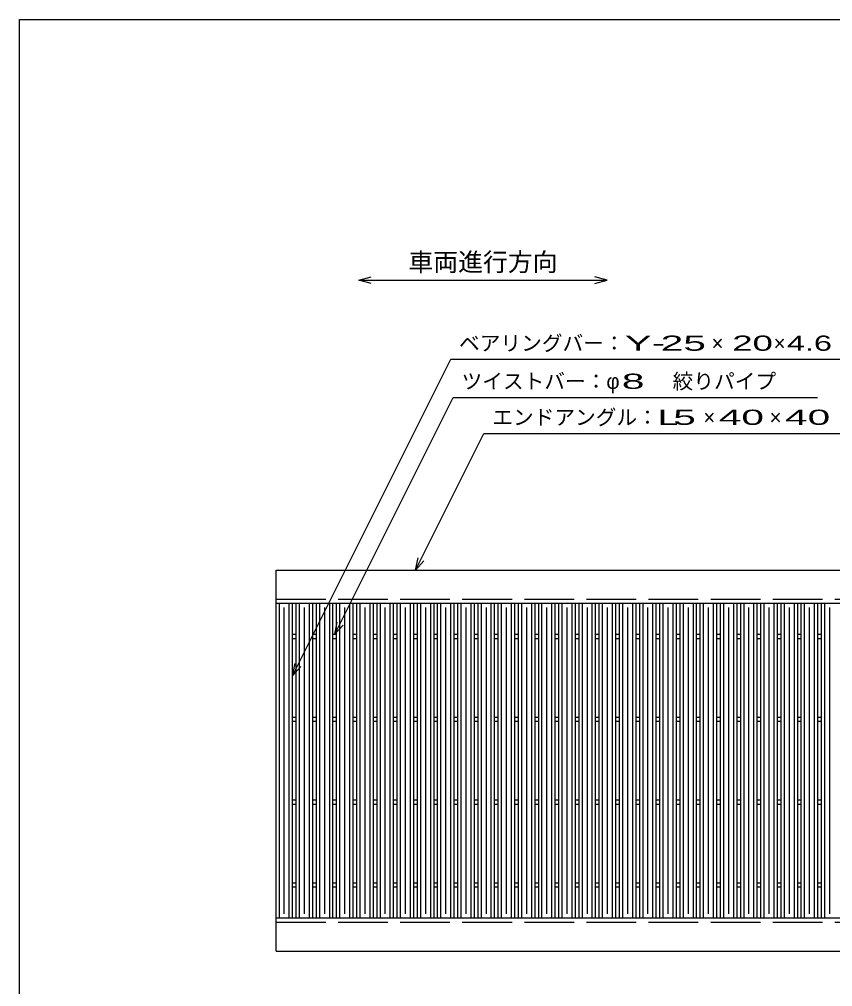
# Model space of a CAD drawing. Units: millimetres, scale not verified. Extents: x -1820 to 1731, y -1282 to 1054.
# Drawn here: x -1729 to -747, y -114 to 1054 of the extents above; entities that cross this region are included whole.
import ezdxf
from ezdxf.enums import TextEntityAlignment as Align

# ---------------------------------------------------------------- set-up
doc = ezdxf.new("R2010")
doc.units = ezdxf.units.MM
doc.header["$LTSCALE"] = 10
doc.linetypes.add('DASHED', pattern=[7.5, 6, -1.5])
for name, color, linetype, lineweight in [('0_2', 150, 'Continuous', 25), ('16', 3, 'Continuous', 25), ('22', 2, 'Continuous', 25)]:
    doc.layers.add(name, color=color, linetype=linetype, lineweight=lineweight)
doc.styles.add('ベクトル', font='')
doc.styles.get('ベクトル').set_extended_font_data('ベクトル')

msp = doc.modelspace()

# ---------------------------------------------------------------- linework, layer by layer
at = {"layer": '0_2'}
for p, q in [((-1729, -1146.5), (-1729, 1053.5)), ((-1729, 1053.5), (1731, 1053.5))]:
    msp.add_line(p, q, dxfattribs=at)
at = {"layer": '16'}
for p, q in [((-1419, 388.5), (-423, 388.5)), ((-1419, 348.5), (-1419, 388.5)), ((-1419, 348.5), (-423, 348.5)), ((-1419, -31.5), (-1419, 348.5)), ((-1419, 348.5), (-1399, 348.5)), ((-1415, -31.5), (-1415, 348.5)), ((-1409, -26.5), (-1409, 343.5)), ((-1403, -31.5), (-1403, 348.5)), ((-1399, -31.5), (-1399, 348.5)), ((-1394.6, -31.5), (-1394.6, 348.5)), ((-1394.6, 348.5), (-1374.6, 348.5)), ((-1390.6, -31.5), (-1390.6, 348.5)), ((-1384.6, -26.5), (-1384.6, 343.5)), ((-1378.6, -31.5), (-1378.6, 348.5)), ((-1374.6, -31.5), (-1374.6, 348.5)), ((-1370.2, -31.5), (-1370.2, 348.5)), ((-1370.2, 348.5), (-1350.2, 348.5)), ((-1366.2, -31.5), (-1366.2, 348.5)), ((-1360.2, -26.5), (-1360.2, 343.5)), ((-1354.2, -31.5), (-1354.2, 348.5)), ((-1350.2, -31.5), (-1350.2, 348.5)), ((-1345.8, -31.5), (-1345.8, 348.5)), ((-1345.8, 348.5), (-1325.8, 348.5)), ((-1341.8, -31.5), (-1341.8, 348.5)), ((-1335.8, -26.5), (-1335.8, 343.5)), ((-1329.8, -31.5), (-1329.8, 348.5)), ((-1325.8, -31.5), (-1325.8, 348.5)), ((-1321.4, -31.5), (-1321.4, 348.5)), ((-1321.4, 348.5), (-1301.4, 348.5)), ((-1317.4, -31.5), (-1317.4, 348.5)), ((-1311.4, -26.5), (-1311.4, 343.5)), ((-1305.4, -31.5), (-1305.4, 348.5)), ((-1301.4, -31.5), (-1301.4, 348.5)), ((-1297, -31.5), (-1297, 348.5)), ((-1297, 348.5), (-1277, 348.5)), ((-1293, -31.5), (-1293, 348.5)), ((-1287, -26.5), (-1287, 343.5)), ((-1281, -31.5), (-1281, 348.5)), ((-1277, -31.5), (-1277, 348.5)), ((-1272.6, -31.5), (-1272.6, 348.5)), ((-1272.6, 348.5), (-1252.6, 348.5)), ((-1268.6, -31.5), (-1268.6, 348.5)), ((-1262.6, -26.5), (-1262.6, 343.5)), ((-1256.6, -31.5), (-1256.6, 348.5)), ((-1252.6, -31.5), (-1252.6, 348.5)), ((-1248.2, -31.5), (-1248.2, 348.5)), ((-1248.2, 348.5), (-1228.2, 348.5)), ((-1244.2, -31.5), (-1244.2, 348.5)), ((-1238.2, -26.5), (-1238.2, 343.5)), ((-1232.2, -31.5), (-1232.2, 348.5)), ((-1228.2, -31.5), (-1228.2, 348.5)), ((-1223.8, -31.5), (-1223.8, 348.5)), ((-1223.8, 348.5), (-1203.8, 348.5)), ((-1219.8, -31.5), (-1219.8, 348.5)), ((-1213.8, -26.5), (-1213.8, 343.5)), ((-1207.8, -31.5), (-1207.8, 348.5)), ((-1203.8, -31.5), (-1203.8, 348.5)), ((-1199.4, -31.5), (-1199.4, 348.5)), ((-1199.4, 348.5), (-1179.4, 348.5)), ((-1195.4, -31.5), (-1195.4, 348.5)), ((-1189.4, -26.5), (-1189.4, 343.5)), ((-1183.4, -31.5), (-1183.4, 348.5)), ((-1179.4, -31.5), (-1179.4, 348.5)), ((-1175, -31.5), (-1175, 348.5)), ((-1175, 348.5), (-1155, 348.5)), ((-1171, -31.5), (-1171, 348.5)), ((-1165, -26.5), (-1165, 343.5)), ((-1159, -31.5), (-1159, 348.5)), ((-1155, -31.5), (-1155, 348.5)), ((-1150.6, -31.5), (-1150.6, 348.5)), ((-1150.6, 348.5), (-1130.6, 348.5)), ((-1146.6, -31.5), (-1146.6, 348.5)), ((-1140.6, -26.5), (-1140.6, 343.5)), ((-1134.6, -31.5), (-1134.6, 348.5)), ((-1130.6, -31.5), (-1130.6, 348.5)), ((-1126.2, -31.5), (-1126.2, 348.5)), ((-1126.2, 348.5), (-1106.2, 348.5)), ((-1122.2, -31.5), (-1122.2, 348.5)), ((-1116.2, -26.5), (-1116.2, 343.5)), ((-1110.2, -31.5), (-1110.2, 348.5)), ((-1106.2, -31.5), (-1106.2, 348.5)), ((-1101.8, -31.5), (-1101.8, 348.5)), ((-1101.8, 348.5), (-1081.8, 348.5)), ((-1097.8, -31.5), (-1097.8, 348.5)), ((-1091.8, -26.5), (-1091.8, 343.5)), ((-1085.8, -31.5), (-1085.8, 348.5)), ((-1081.8, -31.5), (-1081.8, 348.5)), ((-1077.4, -31.5), (-1077.4, 348.5)), ((-1077.4, 348.5), (-1057.4, 348.5)), ((-1073.4, -31.5), (-1073.4, 348.5)), ((-1067.4, -26.5), (-1067.4, 343.5)), ((-1061.4, -31.5), (-1061.4, 348.5)), ((-1057.4, -31.5), (-1057.4, 348.5)), ((-1053, -31.5), (-1053, 348.5)), ((-1053, 348.5), (-1033, 348.5)), ((-1049, -31.5), (-1049, 348.5)), ((-1043, -26.5), (-1043, 343.5)), ((-1037, -31.5), (-1037, 348.5)), ((-1033, -31.5), (-1033, 348.5)), ((-1028.6, -31.5), (-1028.6, 348.5)), ((-1028.6, 348.5), (-1008.6, 348.5)), ((-1024.6, -31.5), (-1024.6, 348.5)), ((-1018.6, -26.5), (-1018.6, 343.5)), ((-1012.6, -31.5), (-1012.6, 348.5)), ((-1008.6, -31.5), (-1008.6, 348.5)), ((-1004.2, -31.5), (-1004.2, 348.5)), ((-1004.2, 348.5), (-984.2, 348.5)), ((-1000.2, -31.5), (-1000.2, 348.5)), ((-994.2, -26.5), (-994.2, 343.5)), ((-988.2, -31.5), (-988.2, 348.5)), ((-984.2, -31.5), (-984.2, 348.5)), ((-979.8, -31.5), (-979.8, 348.5)), ((-979.8, 348.5), (-959.8, 348.5)), ((-975.8, -31.5), (-975.8, 348.5)), ((-969.8, -26.5), (-969.8, 343.5)), ((-963.8, -31.5), (-963.8, 348.5)), ((-959.8, -31.5), (-959.8, 348.5)), ((-955.4, -31.5), (-955.4, 348.5)), ((-955.4, 348.5), (-935.4, 348.5)), ((-951.4, -31.5), (-951.4, 348.5)), ((-945.4, -26.5), (-945.4, 343.5)), ((-939.4, -31.5), (-939.4, 348.5)), ((-935.4, -31.5), (-935.4, 348.5)), ((-931, -31.5), (-931, 348.5)), ((-931, 348.5), (-911, 348.5)), ((-927, -31.5), (-927, 348.5)), ((-921, -26.5), (-921, 343.5)), ((-915, -31.5), (-915, 348.5)), ((-911, -31.5), (-911, 348.5)), ((-906.6, -31.5), (-906.6, 348.5)), ((-906.6, 348.5), (-886.6, 348.5)), ((-902.6, -31.5), (-902.6, 348.5)), ((-896.6, -26.5), (-896.6, 343.5)), ((-890.6, -31.5), (-890.6, 348.5)), ((-886.6, -31.5), (-886.6, 348.5)), ((-882.2, -31.5), (-882.2, 348.5)), ((-882.2, 348.5), (-862.2, 348.5)), ((-878.2, -31.5), (-878.2, 348.5)), ((-872.2, -26.5), (-872.2, 343.5)), ((-866.2, -31.5), (-866.2, 348.5)), ((-862.2, -31.5), (-862.2, 348.5)), ((-857.8, -31.5), (-857.8, 348.5)), ((-857.8, 348.5), (-837.8, 348.5)), ((-853.8, -31.5), (-853.8, 348.5)), ((-847.8, -26.5), (-847.8, 343.5)), ((-841.8, -31.5), (-841.8, 348.5)), ((-837.8, -31.5), (-837.8, 348.5)), ((-833.4, -31.5), (-833.4, 348.5)), ((-833.4, 348.5), (-813.4, 348.5)), ((-829.4, -31.5), (-829.4, 348.5)), ((-823.4, -26.5), (-823.4, 343.5)), ((-817.4, -31.5), (-817.4, 348.5)), ((-813.4, -31.5), (-813.4, 348.5)), ((-809, -31.5), (-809, 348.5)), ((-809, 348.5), (-789, 348.5)), ((-805, -31.5), (-805, 348.5)), ((-799, -26.5), (-799, 343.5)), ((-793, -31.5), (-793, 348.5)), ((-789, -31.5), (-789, 348.5)), ((-784.6, -31.5), (-784.6, 348.5)), ((-784.6, 348.5), (-764.6, 348.5)), ((-780.6, -31.5), (-780.6, 348.5)), ((-774.6, -26.5), (-774.6, 343.5)), ((-768.6, -31.5), (-768.6, 348.5)), ((-764.6, -31.5), (-764.6, 348.5)), ((-760.2, -31.5), (-760.2, 348.5)), ((-760.2, 348.5), (-740.2, 348.5)), ((-756.2, -31.5), (-756.2, 348.5)), ((-750.2, -26.5), (-750.2, 343.5)), ((-1399, 311), (-1394.6, 311)), ((-1399, 306), (-1394.6, 306)), ((-1374.6, 311), (-1370.2, 311)), ((-1374.6, 306), (-1370.2, 306)), ((-1350.2, 311), (-1345.8, 311)), ((-1350.2, 306), (-1345.8, 306)), ((-1325.8, 311), (-1321.4, 311)), ((-1325.8, 306), (-1321.4, 306)), ((-1301.4, 311), (-1297, 311)), ((-1301.4, 306), (-1297, 306)), ((-1277, 311), (-1272.6, 311)), ((-1277, 306), (-1272.6, 306)), ((-1252.6, 311), (-1248.2, 311)), ((-1252.6, 306), (-1248.2, 306)), ((-1228.2, 311), (-1223.8, 311)), ((-1228.2, 306), (-1223.8, 306)), ((-1203.8, 311), (-1199.4, 311)), ((-1203.8, 306), (-1199.4, 306)), ((-1179.4, 311), (-1175, 311)), ((-1179.4, 306), (-1175, 306)), ((-1155, 311), (-1150.6, 311)), ((-1155, 306), (-1150.6, 306)), ((-1130.6, 311), (-1126.2, 311)), ((-1130.6, 306), (-1126.2, 306)), ((-1106.2, 311), (-1101.8, 311)), ((-1106.2, 306), (-1101.8, 306)), ((-1081.8, 311), (-1077.4, 311)), ((-1081.8, 306), (-1077.4, 306)), ((-1057.4, 311), (-1053, 311)), ((-1057.4, 306), (-1053, 306)), ((-1033, 311), (-1028.6, 311)), ((-1033, 306), (-1028.6, 306)), ((-1008.6, 311), (-1004.2, 311)), ((-1008.6, 306), (-1004.2, 306)), ((-984.2, 311), (-979.8, 311)), ((-984.2, 306), (-979.8, 306)), ((-959.8, 311), (-955.4, 311)), ((-959.8, 306), (-955.4, 306)), ((-935.4, 311), (-931, 311)), ((-935.4, 306), (-931, 306)), ((-911, 311), (-906.6, 311)), ((-911, 306), (-906.6, 306)), ((-886.6, 311), (-882.2, 311)), ((-886.6, 306), (-882.2, 306)), ((-862.2, 311), (-857.8, 311)), ((-862.2, 306), (-857.8, 306)), ((-837.8, 311), (-833.4, 311)), ((-837.8, 306), (-833.4, 306)), ((-813.4, 311), (-809, 311)), ((-813.4, 306), (-809, 306)), ((-789, 311), (-784.6, 311)), ((-789, 306), (-784.6, 306)), ((-764.6, 311), (-760.2, 311)), ((-764.6, 306), (-760.2, 306)), ((-1399, 211), (-1394.6, 211)), ((-1374.6, 211), (-1370.2, 211)), ((-1350.2, 211), (-1345.8, 211)), ((-1325.8, 211), (-1321.4, 211)), ((-1301.4, 211), (-1297, 211)), ((-1277, 211), (-1272.6, 211)), ((-1252.6, 211), (-1248.2, 211)), ((-1228.2, 211), (-1223.8, 211)), ((-1203.8, 211), (-1199.4, 211)), ((-1179.4, 211), (-1175, 211)), ((-1155, 211), (-1150.6, 211)), ((-1130.6, 211), (-1126.2, 211)), ((-1106.2, 211), (-1101.8, 211)), ((-1081.8, 211), (-1077.4, 211)), ((-1057.4, 211), (-1053, 211)), ((-1033, 211), (-1028.6, 211)), ((-1008.6, 211), (-1004.2, 211)), ((-984.2, 211), (-979.8, 211)), ((-959.8, 211), (-955.4, 211)), ((-935.4, 211), (-931, 211)), ((-911, 211), (-906.6, 211)), ((-886.6, 211), (-882.2, 211)), ((-862.2, 211), (-857.8, 211)), ((-837.8, 211), (-833.4, 211)), ((-813.4, 211), (-809, 211)), ((-789, 211), (-784.6, 211)), ((-764.6, 211), (-760.2, 211)), ((-1399, 206), (-1394.6, 206)), ((-1374.6, 206), (-1370.2, 206)), ((-1350.2, 206), (-1345.8, 206)), ((-1325.8, 206), (-1321.4, 206)), ((-1301.4, 206), (-1297, 206)), ((-1277, 206), (-1272.6, 206)), ((-1252.6, 206), (-1248.2, 206)), ((-1228.2, 206), (-1223.8, 206)), ((-1203.8, 206), (-1199.4, 206)), ((-1179.4, 206), (-1175, 206)), ((-1155, 206), (-1150.6, 206)), ((-1130.6, 206), (-1126.2, 206)), ((-1106.2, 206), (-1101.8, 206)), ((-1081.8, 206), (-1077.4, 206)), ((-1057.4, 206), (-1053, 206)), ((-1033, 206), (-1028.6, 206)), ((-1008.6, 206), (-1004.2, 206)), ((-984.2, 206), (-979.8, 206)), ((-959.8, 206), (-955.4, 206)), ((-935.4, 206), (-931, 206)), ((-911, 206), (-906.6, 206)), ((-886.6, 206), (-882.2, 206)), ((-862.2, 206), (-857.8, 206)), ((-837.8, 206), (-833.4, 206)), ((-813.4, 206), (-809, 206)), ((-789, 206), (-784.6, 206)), ((-764.6, 206), (-760.2, 206)), ((-1399, 111), (-1394.6, 111)), ((-1399, 106), (-1394.6, 106)), ((-1374.6, 111), (-1370.2, 111)), ((-1374.6, 106), (-1370.2, 106)), ((-1350.2, 111), (-1345.8, 111)), ((-1350.2, 106), (-1345.8, 106)), ((-1325.8, 111), (-1321.4, 111)), ((-1325.8, 106), (-1321.4, 106)), ((-1301.4, 111), (-1297, 111)), ((-1301.4, 106), (-1297, 106)), ((-1277, 111), (-1272.6, 111)), ((-1277, 106), (-1272.6, 106)), ((-1252.6, 111), (-1248.2, 111)), ((-1252.6, 106), (-1248.2, 106)), ((-1228.2, 111), (-1223.8, 111)), ((-1228.2, 106), (-1223.8, 106)), ((-1203.8, 111), (-1199.4, 111)), ((-1203.8, 106), (-1199.4, 106)), ((-1179.4, 111), (-1175, 111)), ((-1179.4, 106), (-1175, 106)), ((-1155, 111), (-1150.6, 111)), ((-1155, 106), (-1150.6, 106)), ((-1130.6, 111), (-1126.2, 111)), ((-1130.6, 106), (-1126.2, 106)), ((-1106.2, 111), (-1101.8, 111)), ((-1106.2, 106), (-1101.8, 106)), ((-1081.8, 111), (-1077.4, 111)), ((-1081.8, 106), (-1077.4, 106)), ((-1057.4, 111), (-1053, 111)), ((-1057.4, 106), (-1053, 106)), ((-1033, 111), (-1028.6, 111)), ((-1033, 106), (-1028.6, 106)), ((-1008.6, 111), (-1004.2, 111)), ((-1008.6, 106), (-1004.2, 106)), ((-984.2, 111), (-979.8, 111)), ((-984.2, 106), (-979.8, 106)), ((-959.8, 111), (-955.4, 111)), ((-959.8, 106), (-955.4, 106)), ((-935.4, 111), (-931, 111)), ((-935.4, 106), (-931, 106)), ((-911, 111), (-906.6, 111)), ((-911, 106), (-906.6, 106)), ((-886.6, 111), (-882.2, 111)), ((-886.6, 106), (-882.2, 106)), ((-862.2, 111), (-857.8, 111)), ((-862.2, 106), (-857.8, 106)), ((-837.8, 111), (-833.4, 111)), ((-837.8, 106), (-833.4, 106)), ((-813.4, 111), (-809, 111)), ((-813.4, 106), (-809, 106)), ((-789, 111), (-784.6, 111)), ((-789, 106), (-784.6, 106)), ((-764.6, 111), (-760.2, 111)), ((-764.6, 106), (-760.2, 106)), ((-1399, 11), (-1394.6, 11)), ((-1399, 6), (-1394.6, 6)), ((-1374.6, 11), (-1370.2, 11)), ((-1374.6, 6), (-1370.2, 6)), ((-1350.2, 11), (-1345.8, 11)), ((-1350.2, 6), (-1345.8, 6)), ((-1325.8, 11), (-1321.4, 11)), ((-1325.8, 6), (-1321.4, 6)), ((-1301.4, 11), (-1297, 11)), ((-1301.4, 6), (-1297, 6)), ((-1277, 11), (-1272.6, 11)), ((-1277, 6), (-1272.6, 6)), ((-1252.6, 11), (-1248.2, 11)), ((-1252.6, 6), (-1248.2, 6)), ((-1228.2, 11), (-1223.8, 11)), ((-1228.2, 6), (-1223.8, 6)), ((-1203.8, 11), (-1199.4, 11)), ((-1203.8, 6), (-1199.4, 6)), ((-1179.4, 11), (-1175, 11)), ((-1179.4, 6), (-1175, 6)), ((-1155, 11), (-1150.6, 11)), ((-1155, 6), (-1150.6, 6)), ((-1130.6, 11), (-1126.2, 11)), ((-1130.6, 6), (-1126.2, 6)), ((-1106.2, 11), (-1101.8, 11)), ((-1106.2, 6), (-1101.8, 6)), ((-1081.8, 11), (-1077.4, 11)), ((-1081.8, 6), (-1077.4, 6)), ((-1057.4, 11), (-1053, 11)), ((-1057.4, 6), (-1053, 6)), ((-1033, 11), (-1028.6, 11)), ((-1033, 6), (-1028.6, 6)), ((-1008.6, 11), (-1004.2, 11)), ((-1008.6, 6), (-1004.2, 6)), ((-984.2, 11), (-979.8, 11)), ((-984.2, 6), (-979.8, 6)), ((-959.8, 11), (-955.4, 11)), ((-959.8, 6), (-955.4, 6)), ((-935.4, 11), (-931, 11)), ((-935.4, 6), (-931, 6)), ((-911, 11), (-906.6, 11)), ((-911, 6), (-906.6, 6)), ((-886.6, 11), (-882.2, 11)), ((-886.6, 6), (-882.2, 6)), ((-862.2, 11), (-857.8, 11)), ((-862.2, 6), (-857.8, 6)), ((-837.8, 11), (-833.4, 11)), ((-837.8, 6), (-833.4, 6)), ((-813.4, 11), (-809, 11)), ((-813.4, 6), (-809, 6)), ((-789, 11), (-784.6, 11)), ((-789, 6), (-784.6, 6)), ((-764.6, 11), (-760.2, 11)), ((-764.6, 6), (-760.2, 6)), ((-1419, -31.5), (-423, -31.5)), ((-1419, -71.5), (-1419, -31.5)), ((-1419, -31.5), (-1399, -31.5)), ((-1394.6, -31.5), (-1374.6, -31.5)), ((-1370.2, -31.5), (-1350.2, -31.5)), ((-1345.8, -31.5), (-1325.8, -31.5)), ((-1321.4, -31.5), (-1301.4, -31.5)), ((-1297, -31.5), (-1277, -31.5)), ((-1272.6, -31.5), (-1252.6, -31.5)), ((-1248.2, -31.5), (-1228.2, -31.5)), ((-1223.8, -31.5), (-1203.8, -31.5)), ((-1199.4, -31.5), (-1179.4, -31.5)), ((-1175, -31.5), (-1155, -31.5)), ((-1150.6, -31.5), (-1130.6, -31.5)), ((-1126.2, -31.5), (-1106.2, -31.5)), ((-1101.8, -31.5), (-1081.8, -31.5)), ((-1077.4, -31.5), (-1057.4, -31.5)), ((-1053, -31.5), (-1033, -31.5)), ((-1028.6, -31.5), (-1008.6, -31.5)), ((-1004.2, -31.5), (-984.2, -31.5)), ((-979.8, -31.5), (-959.8, -31.5)), ((-955.4, -31.5), (-935.4, -31.5)), ((-931, -31.5), (-911, -31.5)), ((-906.6, -31.5), (-886.6, -31.5)), ((-882.2, -31.5), (-862.2, -31.5)), ((-857.8, -31.5), (-837.8, -31.5)), ((-833.4, -31.5), (-813.4, -31.5)), ((-809, -31.5), (-789, -31.5)), ((-784.6, -31.5), (-764.6, -31.5)), ((-760.2, -31.5), (-740.2, -31.5)), ((-1419, -71.5), (-423, -71.5))]:
    msp.add_line(p, q, dxfattribs=at)
at = {"layer": '16', "linetype": 'DASHED'}
for p, q in [((-1419, 353.5), (-423, 353.5)), ((-1419, -36.5), (-423, -36.5))]:
    msp.add_line(p, q, dxfattribs=at)
at = {"layer": '22', "color": 4}
for p, q in [((-1319, 738.5), (-1304, 742.5)), ((-1304, 734.5), (-1319, 738.5)), ((-1319, 738.5), (-1019, 738.5)), ((-1019, 738.5), (-1034, 742.5)), ((-1034, 734.5), (-1019, 738.5)), ((-1399, 261), (-1208, 643)), ((-1208, 643), (-728, 643)), ((-1348, 311), (-1205, 597)), ((-1205, 597), (-765, 597)), ((-1250.4, 388.5), (-1167.9, 553.5)), ((-1167.9, 553.5), (-727.9, 553.5)), ((-1250.4, 388.5), (-1247.4, 403.1)), ((-1250.4, 388.5), (-1240.4, 399.5)), ((-1348, 311), (-1345, 325.6)), ((-1348, 311), (-1338, 322)), ((-1399, 261), (-1396, 275.6)), ((-1399, 261), (-1389, 272))]:
    msp.add_line(p, q, dxfattribs=at)

# ---------------------------------------------------------------- texts
at = {"layer": '22', "style": 'ベクトル'}
for s, height, p in [('車両進行方向', 21.99, (-1259, 760.5)), ('ベアリングバー：', 18.33, (-1198, 662.5)), ('×', 18.33, (-893, 662.5)), ('×', 18.33, (-818, 662.5)), ('ツイストバー：', 18.33, (-1195, 616.5)), ('φ', 18.33, (-1020, 616.5)), ('絞りパイプ', 18.33, (-940, 616.5)), ('エンドアングル：', 18.33, (-1157.9, 573)), ('×', 18.33, (-902.9, 573)), ('×', 18.33, (-822.9, 573))]:
    msp.add_text(s, height=height, dxfattribs=at).set_placement(p, align=Align.MIDDLE_LEFT)
for s, width, p in [('Y-', 2, (-998, 662.5)), (' 25 ', 2, (-968, 662.5)), ('20', 1.8, (-868, 662.5)), (' 4.6 ', 1.6, (-813, 662.5)), (' 8 ', 2, (-1015, 616.5)), ('L', 1.8, (-957.9, 573)), (' 5 ', 2, (-952.9, 573)), (' 40 ', 2, (-897.9, 573)), (' 40 ', 2, (-817.9, 573))]:
    msp.add_text(s, height=18.33, dxfattribs=dict(at, width=width)).set_placement(p, align=Align.MIDDLE_LEFT)

doc.saveas('drawing.dxf')
